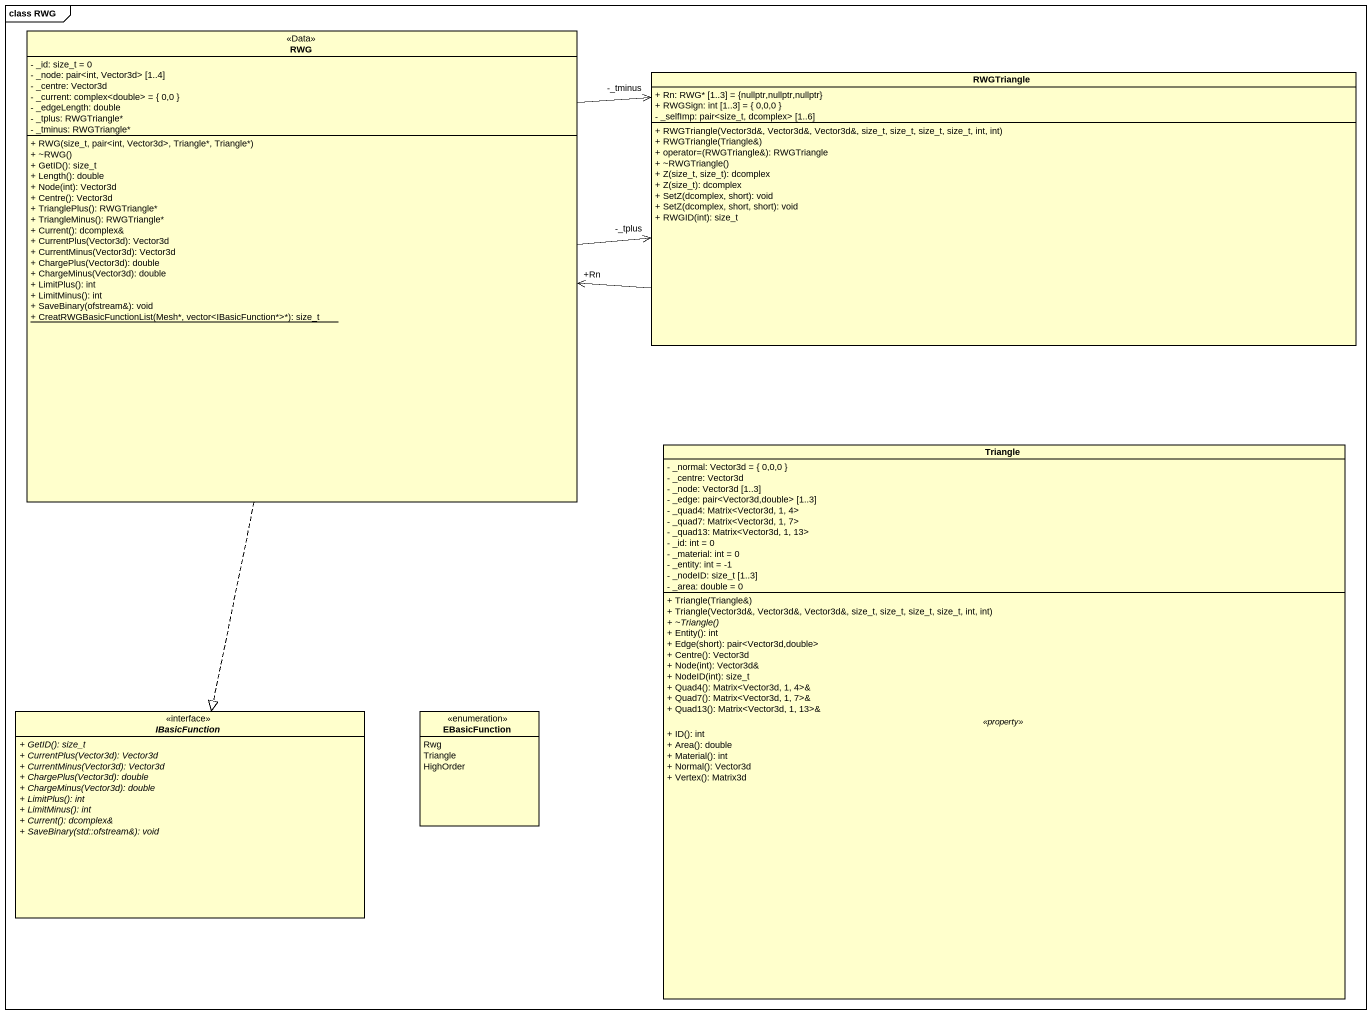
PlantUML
@startuml
mainframe class RWG
hide circle
hide empty members
skinparam classAttributeIconSize 0
class RWG <<Data>> {
  - _id: size_t = 0
  - _node: pair<int, Vector3d> [1..4]
  - _centre: Vector3d
  - _current: complex<double> = { 0,0 }
  - _edgeLength: double
  - _tplus: RWGTriangle*
  - _tminus: RWGTriangle*
  + RWG(size_t, pair<int, Vector3d>, Triangle*, Triangle*)
  + ~RWG()
  + GetID(): size_t
  + Length(): double
  + Node(int): Vector3d
  + Centre(): Vector3d
  + TrianglePlus(): RWGTriangle*
  + TriangleMinus(): RWGTriangle*
  + Current(): dcomplex&
  + CurrentPlus(Vector3d): Vector3d
  + CurrentMinus(Vector3d): Vector3d
  + ChargePlus(Vector3d): double
  + ChargeMinus(Vector3d): double
  + LimitPlus(): int
  + LimitMinus(): int
  + SaveBinary(ofstream&): void
  {static} + CreatRWGBasicFunctionList(Mesh*, vector<IBasicFunction*>*): size_t
}
class RWGTriangle {
  + Rn: RWG* [1..3] = {nullptr,nullptr,nullptr}
  + RWGSign: int [1..3] = { 0,0,0 }
  - _selfImp: pair<size_t, dcomplex> [1..6]
  + RWGTriangle(Vector3d&, Vector3d&, Vector3d&, size_t, size_t, size_t, size_t, int, int)
  + RWGTriangle(Triangle&)
  + operator=(RWGTriangle&): RWGTriangle
  + ~RWGTriangle()
  + Z(size_t, size_t): dcomplex
  + Z(size_t): dcomplex
  + SetZ(dcomplex, short): void
  + SetZ(dcomplex, short, short): void
  + RWGID(int): size_t
}
class Triangle {
  - _normal: Vector3d = { 0,0,0 }
  - _centre: Vector3d
  - _node: Vector3d [1..3]
  - _edge: pair<Vector3d,double> [1..3]
  - _quad4: Matrix<Vector3d, 1, 4>
  - _quad7: Matrix<Vector3d, 1, 7>
  - _quad13: Matrix<Vector3d, 1, 13>
  - _id: int = 0
  - _material: int = 0
  - _entity: int = -1
  - _nodeID: size_t [1..3]
  - _area: double = 0
  --
  + Triangle(Triangle&)
  + Triangle(Vector3d&, Vector3d&, Vector3d&, size_t, size_t, size_t, size_t, int, int)
  {abstract} + ~Triangle()
  + Entity(): int
  + Edge(short): pair<Vector3d,double>
  + Centre(): Vector3d
  + Node(int): Vector3d&
  + NodeID(int): size_t
  + Quad4(): Matrix<Vector3d, 1, 4>&
  + Quad7(): Matrix<Vector3d, 1, 7>&
  + Quad13(): Matrix<Vector3d, 1, 13>&
  .. <<property>> ..
  + ID(): int
  + Area(): double
  + Material(): int
  + Normal(): Vector3d
  + Vertex(): Matrix3d
}
interface IBasicFunction {
  {abstract} + GetID(): size_t
  {abstract} + CurrentPlus(Vector3d): Vector3d
  {abstract} + CurrentMinus(Vector3d): Vector3d
  {abstract} + ChargePlus(Vector3d): double
  {abstract} + ChargeMinus(Vector3d): double
  {abstract} + LimitPlus(): int
  {abstract} + LimitMinus(): int
  {abstract} + Current(): dcomplex&
  {abstract} + SaveBinary(std::ofstream&): void
}
enum EBasicFunction {
  Rwg
  Triangle
  HighOrder
}
RWG -right-> "-_tplus" RWGTriangle
RWG -right-> "-_tminus" RWGTriangle
RWG ..|> IBasicFunction
RWGTriangle -left-> "+Rn" RWG
@enduml
